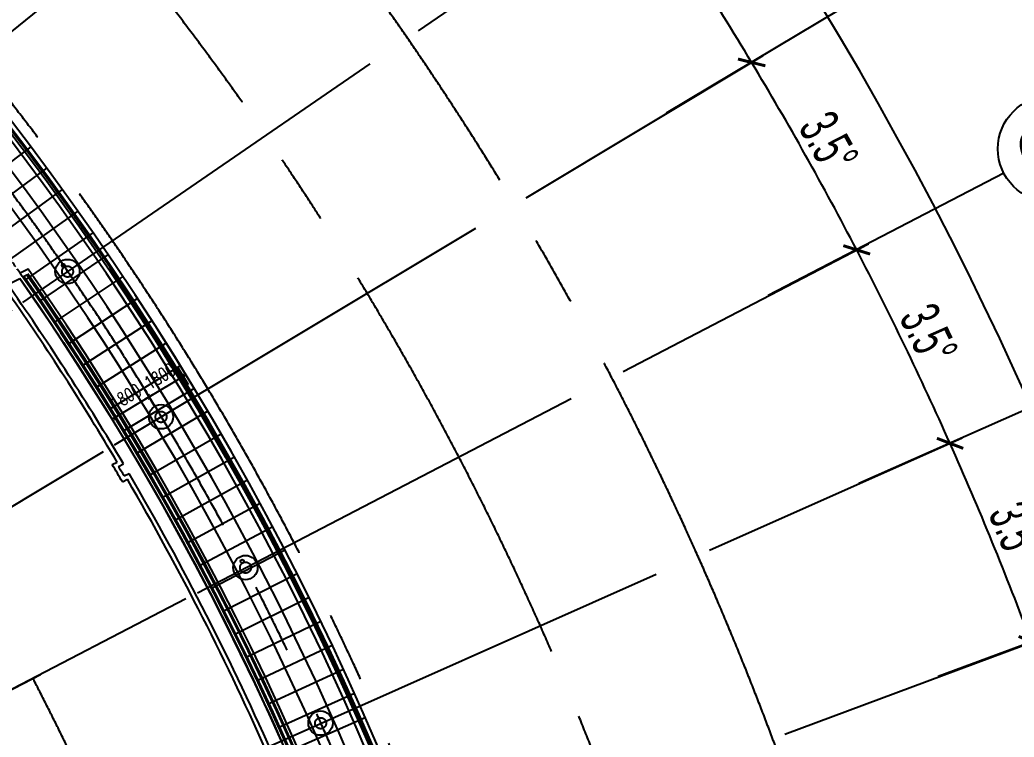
# Model space of a CAD drawing. Extents: x 36903891 to 38126251, y 2073392 to 2924740.
# Drawn here: x 37214450 to 37259397, y 2338055 to 2370501 of the extents above; entities that cross this region are included whole.
import ezdxf
from ezdxf.enums import TextEntityAlignment as Align
from ezdxf.xclip import XClip

# ---------------------------------------------------------------- set-up
doc = ezdxf.new("R2010")
doc.units = 0
doc.header["$LTSCALE"] = 1000
doc.header["$XCLIPFRAME"] = 0
for name, pattern in [('__DASH', [0.35, 0.25, -0.1]), ('CENTER', [2, 1.25, -0.25, 0.25, -0.25]), ('CENTER2', [28.575, 19.05, -3.175, 3.175, -3.175]), ('DASH', [0.35, 0.25, -0.1]), ('HIDDEN', [0.375, 0.25, -0.125])]:
    doc.linetypes.add(name, pattern=pattern)
doc.layers.get('0').update_dxf_attribs({"color": 8})
doc.layers.get('Defpoints').update_dxf_attribs({"color": 8})
for name, color, linetype in [('#幕墙线-平面', 8, 'Continuous'), ('#标注', 8, 'Continuous'), ('#虚线', 8, 'HIDDEN'), ('#轴线', 8, 'CENTER2'), ('A-AL-E', 8, 'Continuous'), ('A-COLS-PLAN-C', 8, 'DASH'), ('A-DETL-ALUM', 8, 'Continuous'), ('A-DIMS', 8, 'Continuous'), ('A-FLOR', 8, 'Continuous'), ('A-FLOR-UNDR', 8, '__DASH'), ('A-GRID', 8, 'CENTER'), ('A-STRS-HRAL', 8, 'Continuous'), ('DIM', 8, 'Continuous'), ('周边建筑', 8, 'Continuous'), ('水-雨水-压力流-标识', 8, 'Continuous')]:
    doc.layers.add(name, color=color, linetype=linetype)
doc.styles.add('#文字', font='jrs.shx', dxfattribs={"width": 0.7, "bigfont": 'hztxt.shx'})
doc.styles.add('_TCH_DIM_T3', font='SIMPLEX', dxfattribs={"width": 0.705882, "bigfont": 'GBCBIG'})
doc.styles.add('JHZX', font='jrs.shx', dxfattribs={"width": 0.6, "bigfont": 'jhz.shx'})
doc.dimstyles.new('_TCH_ARCH&&200', dxfattribs={"dimtxt": 595, "dimasz": 200, "dimexe": 500, "dimexo": 600, "dimgap": 252.5, "dimtad": 1, "dimdec": 0, "dimzin": 0, "dimdsep": 46, "dimtxsty": '_TCH_DIM_T3', "dimblk": 'ARCHTICK', "dimcen": 0.09, "dimclrt": 4, "dimazin": 2, "dimtfac": 1, "dimtdec": 0, "dimtix": 1, "dimtmove": 2, "dimatfit": 3, "dimfxl": 200, "dimtolj": 1, "dimtzin": 0, "dimarcsym": 0})
doc.dimstyles.new('JZBZ-600', dxfattribs={"dimscale": 600, "dimtxt": 3, "dimasz": 1.5, "dimexe": 1, "dimexo": 1, "dimgap": 0.5, "dimtad": 1, "dimdec": 0, "dimdsep": 46, "dimtxsty": 'JHZX', "dimblk1": 'ARCHTICK', "dimblk2": 'ARCHTICK', "dimsah": 1, "dimcen": 0, "dimclrd": 1, "dimclre": 1, "dimclrt": 2, "dimadec": 1, "dimazin": 2, "dimtfac": 1, "dimtdec": 0, "dimtix": 1, "dimtmove": 0, "dimatfit": 3, "dimfxl": 1, "dimtolj": 1, "dimlwd": -1, "dimlwe": -1, "dimarcsym": 1})

# ---------------------------------------------------------------- blocks, each defined once
blk = doc.blocks.new('_ARCHTICK')
at = {"color": 0, "linetype": 'ByBlock', "const_width": 0.15}
blk.add_lwpolyline([(-0.5, -0.5), (0.5, 0.5)], dxfattribs=at)
blk = doc.blocks.new('*D94')
at = {"layer": '#标注', "transparency": 16777216}
for p, q in [((36891386, 2976330), (36880298, 2970558)), ((36894700, 2969458), (36883281, 2964374))]:
    blk.add_line(p, q, dxfattribs=at)
blk.add_arc((36780603, 2918661), 112993, 23.99913, 27.4993, dxfattribs=at)
at = {"layer": 'Defpoints', "color": 0, "transparency": 16777216}
for p in [(36891918, 2976607), (36895248, 2969703), (36882872, 2966711), (36780603, 2918661)]:
    blk.add_point(p, dxfattribs=at)
at = {"layer": '#标注', "transparency": 16777216, "xscale": 900, "yscale": 900, "zscale": 900}
for p, rotation in [((36880831, 2970835), 117.4993024395164), ((36883829, 2964618), 293.9991263114809)]:
    blk.add_blockref('_ARCHTICK', p, dxfattribs=dict(at, rotation=rotation))
at = {"layer": '#标注', "transparency": 16777216, "insert": (36883458, 2968271), "char_height": 1800, "attachment_point": 5, "rotation": 295.7492, "style": 'JHZX'}
blk.add_mtext('\\A1;3.5°', dxfattribs=at)
blk = doc.blocks.new('*D95')
at = {"layer": '#标注', "transparency": 16777216}
for p, q in [((36887659, 2982985), (36876944, 2976548)), ((36891386, 2976330), (36880298, 2970558))]:
    blk.add_line(p, q, dxfattribs=at)
blk.add_arc((36780603, 2918661), 112993, 27.4993, 30.99948, dxfattribs=at)
at = {"layer": 'Defpoints', "color": 0, "transparency": 16777216}
for p in [(36888173, 2983294), (36891918, 2976607), (36879747, 2972865), (36780603, 2918661)]:
    blk.add_point(p, dxfattribs=at)
at = {"layer": '#标注', "transparency": 16777216, "xscale": 900, "yscale": 900, "zscale": 900}
for p, rotation in [((36877458, 2976857), 120.9994813636511), ((36880831, 2970835), 297.4993024395162)]:
    blk.add_blockref('_ARCHTICK', p, dxfattribs=dict(at, rotation=rotation))
at = {"layer": '#标注', "transparency": 16777216, "insert": (36880237, 2974458), "char_height": 1800, "attachment_point": 5, "rotation": 299.2494, "style": 'JHZX'}
blk.add_mtext('\\A1;3.5°', dxfattribs=at)
blk = doc.blocks.new('*D102')
at = {"layer": '#标注', "transparency": 16777216}
for p, q in [((36883532, 2989401), (36873230, 2982321)), ((36887659, 2982985), (36876944, 2976548))]:
    blk.add_line(p, q, dxfattribs=at)
blk.add_arc((36780603, 2918661), 112993, 30.99948, 34.49966, dxfattribs=at)
at = {"layer": 'Defpoints', "color": 0, "transparency": 16777216}
for p in [(36884026, 2989741), (36888173, 2983294), (36876253, 2978817), (36780603, 2918661)]:
    blk.add_point(p, dxfattribs=at)
at = {"layer": '#标注', "transparency": 16777216, "xscale": 900, "yscale": 900, "zscale": 900}
for p, rotation in [((36873725, 2982661), 124.4996618949813), ((36877458, 2976857), 300.9994813637032)]:
    blk.add_blockref('_ARCHTICK', p, dxfattribs=dict(at, rotation=rotation))
at = {"layer": '#标注', "transparency": 16777216, "insert": (36876645, 2980436), "char_height": 1800, "attachment_point": 5, "rotation": 302.7496, "style": 'JHZX'}
blk.add_mtext('\\A1;3.5°', dxfattribs=at)
blk = doc.blocks.new('*D103')
at = {"layer": '#标注', "transparency": 16777216}
for p, q in [((36877664, 2997259), (36867950, 2989393)), ((36883532, 2989401), (36873230, 2982321))]:
    blk.add_line(p, q, dxfattribs=at)
blk.add_arc((36780603, 2918661), 112993, 34.49966, 38.99991, dxfattribs=at)
at = {"layer": 'Defpoints', "color": 0, "transparency": 16777216}
for p in [(36878130, 2997637), (36884026, 2989741), (36872017, 2985077), (36780603, 2918661)]:
    blk.add_point(p, dxfattribs=at)
at = {"layer": '#标注', "transparency": 16777216, "xscale": 900, "yscale": 900, "zscale": 900}
for p, rotation in [((36868416, 2989770), 128.9999107683652), ((36873725, 2982661), 304.4996618949181)]:
    blk.add_blockref('_ARCHTICK', p, dxfattribs=dict(at, rotation=rotation))
at = {"layer": '#标注', "transparency": 16777216, "insert": (36872102, 2986986), "char_height": 1800, "attachment_point": 5, "rotation": 306.7498, "style": 'JHZX'}
blk.add_mtext('\\A1;4.5°', dxfattribs=at)
blk = doc.blocks.new('*D135')
at = {"layer": '#标注', "transparency": 16777216}
for p, q in [((36911166, 2986626), (36922254, 2992398)), ((36915072, 2978529), (36926492, 2983613))]:
    blk.add_line(p, q, dxfattribs=at)
blk.add_arc((36780603, 2918661), 159093, 23.99925, 27.4994, dxfattribs=at)
at = {"layer": 'Defpoints', "color": 0, "transparency": 16777216}
for p in [(36910634, 2986349), (36924596, 2986315), (36914524, 2978285), (36780603, 2918661)]:
    blk.add_point(p, dxfattribs=at)
at = {"layer": '#标注', "transparency": 16777216, "xscale": 900, "yscale": 900, "zscale": 900}
for p, rotation in [((36921722, 2992121), 117.4994031237912), ((36925943, 2983369), 293.9992524606748)]:
    blk.add_blockref('_ARCHTICK', p, dxfattribs=dict(at, rotation=rotation))
at = {"layer": '#标注', "transparency": 16777216, "insert": (36924980, 2988299), "char_height": 1800, "attachment_point": 5, "rotation": 295.7493, "style": 'JHZX'}
blk.add_mtext('\\A1;3.5°', dxfattribs=at)
blk = doc.blocks.new('*D169')
at = {"layer": '#标注', "transparency": 16777216}
for p, q in [((36906773, 2994471), (36917488, 3000909)), ((36911166, 2986626), (36922254, 2992398))]:
    blk.add_line(p, q, dxfattribs=at)
blk.add_arc((36780603, 2918661), 159093, 27.4994, 30.99956, dxfattribs=at)
at = {"layer": 'Defpoints', "color": 0, "transparency": 16777216}
for p in [(36920197, 2994979), (36906259, 2994162), (36910634, 2986349), (36780603, 2918661)]:
    blk.add_point(p, dxfattribs=at)
at = {"layer": '#标注', "transparency": 16777216, "xscale": 900, "yscale": 900, "zscale": 900}
for p, rotation in [((36916974, 3000600), 120.9995560137593), ((36921722, 2992121), 297.4994031237648)]:
    blk.add_blockref('_ARCHTICK', p, dxfattribs=dict(at, rotation=rotation))
at = {"layer": '#标注', "transparency": 16777216, "insert": (36920460, 2996983), "char_height": 1800, "attachment_point": 5, "rotation": 299.2495, "style": 'JHZX'}
blk.add_mtext('\\A1;3.5°', dxfattribs=at)
blk = doc.blocks.new('*D170')
at = {"layer": '#标注', "transparency": 16777216}
for p, q in [((36901910, 3002032), (36912211, 3009112)), ((36906773, 2994471), (36917488, 3000909))]:
    blk.add_line(p, q, dxfattribs=at)
blk.add_arc((36780603, 2918661), 159093, 30.99956, 34.49971, dxfattribs=at)
at = {"layer": 'Defpoints', "color": 0, "transparency": 16777216}
for p in [(36915277, 3003359), (36901415, 3001692), (36906259, 2994162), (36780603, 2918661)]:
    blk.add_point(p, dxfattribs=at)
at = {"layer": '#标注', "transparency": 16777216, "xscale": 900, "yscale": 900, "zscale": 900}
for p, rotation in [((36911717, 3008772), 124.4997101526566), ((36916974, 3000600), 300.9995560137812)]:
    blk.add_blockref('_ARCHTICK', p, dxfattribs=dict(at, rotation=rotation))
at = {"layer": '#标注', "transparency": 16777216, "insert": (36915417, 3005375), "char_height": 1800, "attachment_point": 5, "rotation": 302.7496, "style": 'JHZX'}
blk.add_mtext('\\A1;3.5°', dxfattribs=at)
blk = doc.blocks.new('*D171')
at = {"layer": '#标注', "transparency": 16777216}
for p, q in [((36894992, 3011296), (36904707, 3019162)), ((36901910, 3002032), (36912211, 3009112))]:
    blk.add_line(p, q, dxfattribs=at)
blk.add_arc((36780603, 2918661), 159093, 34.49971, 39.00113, dxfattribs=at)
at = {"layer": 'Defpoints', "color": 0, "transparency": 16777216}
for p in [(36909312, 3012175), (36894526, 3010918), (36901415, 3001692), (36780603, 2918661)]:
    blk.add_point(p, dxfattribs=at)
at = {"layer": '#标注', "transparency": 16777216, "xscale": 900, "yscale": 900, "zscale": 900}
for p, rotation in [((36904240, 3018785), 129.001128234365), ((36911717, 3008772), 304.4997101526618)]:
    blk.add_blockref('_ARCHTICK', p, dxfattribs=dict(at, rotation=rotation))
at = {"layer": '#标注', "transparency": 16777216, "insert": (36909038, 3014570), "char_height": 1800, "attachment_point": 5, "rotation": 306.7504, "style": 'JHZX'}
blk.add_mtext('\\A1;4.5°', dxfattribs=at)
blk = doc.blocks.new('*D211')
at = {"layer": '#标注', "transparency": 16777216}
for p, q in [((36918476, 2970208), (36930185, 2974585)), ((36921366, 2961694), (36933320, 2965349))]:
    blk.add_line(p, q, dxfattribs=at)
blk.add_arc((36780603, 2918661), 159093, 16.99896, 20.4991, dxfattribs=at)
at = {"layer": 'Defpoints', "color": 0, "transparency": 16777216}
for p in [(36917914, 2969997), (36931768, 2968261), (36920792, 2961519), (36780603, 2918661)]:
    blk.add_point(p, dxfattribs=at)
at = {"layer": '#标注', "transparency": 16777216, "xscale": 900, "yscale": 900, "zscale": 900}
for p, rotation in [((36929623, 2974375), 110.4991045865224), ((36932746, 2965173), 286.9989600159729)]:
    blk.add_blockref('_ARCHTICK', p, dxfattribs=dict(at, rotation=rotation))
at = {"layer": '#标注', "transparency": 16777216, "insert": (36932391, 2970184), "char_height": 1800, "attachment_point": 5, "rotation": 288.749, "style": 'JHZX'}
blk.add_mtext('\\A1;3.5°', dxfattribs=at)
blk = doc.blocks.new('*D212')
at = {"layer": '#标注', "transparency": 16777216}
for p, q in [((36915072, 2978529), (36926492, 2983613)), ((36918476, 2970208), (36930185, 2974585))]:
    blk.add_line(p, q, dxfattribs=at)
blk.add_arc((36780603, 2918661), 159093, 20.4991, 23.99925, dxfattribs=at)
at = {"layer": 'Defpoints', "color": 0, "transparency": 16777216}
for p in [(36914524, 2978285), (36928457, 2977398), (36917914, 2969997), (36780603, 2918661)]:
    blk.add_point(p, dxfattribs=at)
at = {"layer": '#标注', "transparency": 16777216, "xscale": 900, "yscale": 900, "zscale": 900}
for p, rotation in [((36925943, 2983369), 113.9992524606698), ((36929623, 2974375), 290.4991045865373)]:
    blk.add_blockref('_ARCHTICK', p, dxfattribs=dict(at, rotation=rotation))
at = {"layer": '#标注', "transparency": 16777216, "insert": (36928962, 2979354), "char_height": 1800, "attachment_point": 5, "rotation": 292.2492, "style": 'JHZX'}
blk.add_mtext('\\A1;3.5°', dxfattribs=at)
blk = doc.blocks.new('*D136')
at = {"layer": '#标注', "transparency": 16777216}
for p, q in [((36891696, 3015232), (36904144, 3026054)), ((36900436, 2833178), (36913865, 2823598))]:
    blk.add_line(p, q, dxfattribs=at)
blk.add_arc((36780603, 2918661), 163093, 324.49751, 41, dxfattribs=at)
at = {"layer": 'Defpoints', "color": 0, "transparency": 16777216}
for p in [(36891243, 3014839), (36780603, 2918661), (36941218, 2890336), (36899948, 2833526)]:
    blk.add_point(p, dxfattribs=at)
at = {"layer": '#标注', "transparency": 16777216, "xscale": 900, "yscale": 900, "zscale": 900}
for p, rotation in [((36903692, 3025660), 130.9999999999882), ((36913376, 2823947), 234.4975139136726)]:
    blk.add_blockref('_ARCHTICK', p, dxfattribs=dict(at, rotation=rotation))
at = {"layer": '#标注', "transparency": 16777216, "insert": (36944708, 2926540), "char_height": 1800, "attachment_point": 5, "rotation": 272.7488, "style": 'JHZX'}
blk.add_mtext('\\A1;76.5°', dxfattribs=at)
blk = doc.blocks.new('*D200')
at = {"layer": '#标注', "transparency": 16777216}
for p, q in [((36874862, 3000599), (36862409, 2989774)), ((36882278, 2846131), (36868846, 2855713))]:
    blk.add_line(p, q, dxfattribs=at)
blk.add_arc((36780603, 2918661), 108993, 324.49751, 41, dxfattribs=at)
at = {"layer": 'Defpoints', "color": 0, "transparency": 16777216}
for p in [(36875315, 3000993), (36780603, 2918661), (36887941, 2899732), (36882766, 2845783)]:
    blk.add_point(p, dxfattribs=at)
at = {"layer": '#标注', "transparency": 16777216, "xscale": 900, "yscale": 900, "zscale": 900}
for p, rotation in [((36862862, 2990168), 130.9999999999905), ((36869334, 2855365), 234.4975139136623)]:
    blk.add_blockref('_ARCHTICK', p, dxfattribs=dict(at, rotation=rotation))
at = {"layer": '#标注', "transparency": 16777216, "insert": (36890670, 2923946), "char_height": 1800, "attachment_point": 5, "rotation": 272.7488, "style": 'JHZX'}
blk.add_mtext('\\A1;76.5°', dxfattribs=at)
blk = doc.blocks.new('*U49')
blk.add_line((20, 0), (0, 0))
blk.add_circle((24, 0), 4)
at = {"style": 'JHZX', "width": 0.75}
blk.add_attdef('AXES', text='', height=4, dxfattribs=at).set_placement((24, 0), align=Align.MIDDLE_CENTER)
blk = doc.blocks.new('DOTE-11')
at = {"layer": '#虚线', "ltscale": 20}
for radius, end in [(117100, 50.90588), (109300, 50.72062)]:
    blk.add_arc((36780599, 2918657), radius, 330, end, dxfattribs=at)
at = {"layer": '#轴线'}
for p, q in [((36878130, 2997637), (36894528, 3010916)), ((36884026, 2989741), (36901415, 3001692)), ((36888173, 2983294), (36906259, 2994162)), ((36891918, 2976607), (36910634, 2986350)), ((36895248, 2969703), (36914524, 2978285))]:
    blk.add_line(p, q, dxfattribs=at)
for radius, end in [(146600, 183.99981), (138800, 210.18842), (130400, 210.32938), (127950, 210.37401)]:
    blk.add_arc((36780599, 2918657), radius, 324.5, end, dxfattribs=at)
blk = doc.blocks.new('A$C80b62fe7')
at = {"layer": '#幕墙线-平面'}
for points in [[(218720, 197989), (201349, 196927, -0.411972), (200385, 197773, 0.208557), (152529, 289704, -0.411975), (152389, 290978), (163223, 304598)], [(218704, 198249), (201333, 197186, -0.411972), (200645, 197790, 0.208557), (152693, 289906, -0.411975), (152592, 290816), (163426, 304436)]]:
    blk.add_lwpolyline(points, format="xyb", dxfattribs=at)
for radius, start, end in [(128529, 333.50225, 195.7758), (127529, 333.53985, 195.7884), (126410, 351.08343, 34.92498), (126150, 351.08343, 34.92498)]:
    blk.add_arc((71052, 188867), radius, start, end, dxfattribs=at)
blk = doc.blocks.new('DASWQE')
at = {"layer": '#幕墙线-平面', "ltscale": 10}
for points in [[(103784, 78121), (100788, 75866)], [(104501, 77159), (101484, 74932)], [(105209, 76191), (102172, 73991)], [(105909, 75215), (102851, 73044)], [(106599, 74234), (103522, 72091)], [(107280, 73246), (104183, 71131)], [(107952, 72252), (104836, 70166)], [(108615, 71251), (105480, 69195)], [(109269, 70245), (106114, 68217)], [(109913, 69233), (106740, 67234)], [(110548, 68214), (107356, 66245)], [(111173, 67190), (107964, 65251)], [(111789, 66160), (108562, 64250)], [(112396, 65125), (109151, 63245)], [(112992, 64084), (109730, 62234)], [(113580, 63037), (110301, 61217)], [(114157, 61985), (110862, 60196)], [(114725, 60928), (111413, 59169)], [(115283, 59866), (111955, 58138)], [(115831, 58798), (112487, 57101)], [(116369, 57726), (113010, 56059)], [(116897, 56648), (113523, 55013)], [(117416, 55566), (114026, 53962)], [(117924, 54479), (114520, 52906)], [(118422, 53387), (115004, 51846)], [(118910, 52291), (115478, 50781)]]:
    blk.add_lwpolyline(points, dxfattribs=at)
at = {"layer": 'DIM', "ltscale": 10}
blk.add_blockref('A$C80b62fe7', (-71047, -188863), dxfattribs=at)
blk = doc.blocks.new('雨水立管')
blk.add_circle((0, 0), 50)
blk = doc.blocks.new('雨水')
at = {"layer": '水-雨水-压力流-标识', "xscale": 1.5, "yscale": 1.5, "zscale": 1.5}
for p in [(35753234, 2991399), (35761314, 2978028)]:
    blk.add_blockref('雨水立管', p, dxfattribs=at)
blk = doc.blocks.new('800柱子')
at = {"layer": 'A-DETL-ALUM', "ltscale": 0.3}
blk.add_circle((35572079, 2737405), 550, dxfattribs=at)
blk = doc.blocks.new('123')
at = {"layer": '周边建筑'}
for p, q in [((34905436, 2956887), (34905376, 2957130)), ((34905914, 2957037), (34905854, 2957280)), ((34906154, 2956902), (34906093, 2957145)), ((34905294, 2956632), (34905233, 2956875)), ((34896559, 2952811), (34896149, 2954454))]:
    blk.add_line(p, q, dxfattribs=at)
blk.add_lwpolyline([(34896149, 2954454, -0.07422), (34932331, 2963106), (34934781, 2953277), (34951663, 2953277), (34954114, 2963106, -0.07422), (34990296, 2954454, -0.07422)], format="xyb", dxfattribs=at)
for radius, start, end in [(126000, 68.06236, 111.93764), (125400, 100.66271, 107.33729), (125200, 100.74905, 107.25095), (125400, 107.56615, 111.8836), (125200, 107.66357, 111.80388), (124950, 107.25746, 107.67091), (125150, 107.34396, 107.57329)]:
    blk.add_arc((34943222, 2837577), radius, start, end, dxfattribs=at)
blk = doc.blocks.new('_YZHK')
blk.add_circle((0, 0), 0.5)
blk = doc.blocks.new('ASDFASD')
at = {"layer": 'A-COLS-PLAN-C', "ltscale": 0.3, "xscale": 500, "yscale": 500, "zscale": 500}
for p in [(35753419, 2991129), (35757647, 2984556), (35761466, 2977738), (35764861, 2970699)]:
    blk.add_blockref('_YZHK', p, dxfattribs=at)
blk = doc.blocks.new('*D416')
at = {"layer": 'A-DIMS', "lineweight": -2, "transparency": 16777216}
for p, q in [((39403743, 2056239), (39403252, 2057055)), ((39401967, 2055700), (39403509, 2056627)), ((39403509, 2056627), (39403681, 2056730)), ((39402200, 2055312), (39401709, 2056128)), ((39401967, 2055700), (39401795, 2055597))]:
    blk.add_line(p, q, dxfattribs=at)
at = {"layer": 'Defpoints', "color": 0, "transparency": 16777216}
for p in [(39403509, 2056627), (39404052, 2055724), (39402509, 2054797)]:
    blk.add_point(p, dxfattribs=at)
at = {"layer": 'A-DIMS', "lineweight": -2, "transparency": 16777216, "xscale": 200, "yscale": 200, "zscale": 200}
for p, rotation in [((39403509, 2056627), 211.0000000132432), ((39401967, 2055700), 31.00000001324322)]:
    blk.add_blockref('_ARCHTICK', p, dxfattribs=dict(at, rotation=rotation))
at = {"layer": 'A-DIMS', "transparency": 16777216, "insert": (39402455, 2056635), "char_height": 595, "attachment_point": 5, "rotation": 31, "style": '_TCH_DIM_T3'}
blk.add_mtext('\\A1;1800', dxfattribs=at)
blk = doc.blocks.new('*D417')
at = {"layer": 'A-DIMS', "lineweight": -2, "transparency": 16777216}
for p, q in [((39405286, 2057166), (39404795, 2057983)), ((39403509, 2056627), (39405052, 2057554)), ((39405052, 2057554), (39405224, 2057657)), ((39403743, 2056239), (39403252, 2057055)), ((39403509, 2056627), (39403338, 2056524))]:
    blk.add_line(p, q, dxfattribs=at)
at = {"layer": 'Defpoints', "color": 0, "transparency": 16777216}
for p in [(39405052, 2057554), (39405595, 2056651), (39404052, 2055724)]:
    blk.add_point(p, dxfattribs=at)
at = {"layer": 'A-DIMS', "lineweight": -2, "transparency": 16777216, "xscale": 200, "yscale": 200, "zscale": 200}
for p, rotation in [((39405052, 2057554), 211.0000000133625), ((39403509, 2056627), 31.00000001336248)]:
    blk.add_blockref('_ARCHTICK', p, dxfattribs=dict(at, rotation=rotation))
at = {"layer": 'A-DIMS', "transparency": 16777216, "insert": (39403998, 2057562), "char_height": 595, "attachment_point": 5, "rotation": 31, "style": '_TCH_DIM_T3'}
blk.add_mtext('\\A1;1800', dxfattribs=at)
blk = doc.blocks.new('ZW-5001')
at = {"layer": '#标注'}
ref = blk.add_blockref('*U49', (36913107.4, 2998297.3), dxfattribs=dict(at, xscale=600.0000000000002, yscale=600.0000000000002, rotation=30.91509549529756))
ref.add_attrib('AXES', 'C4', dxfattribs={"layer": '0', "height": 2400, "rotation": 30.9151, "style": '#文字', "width": 0.7}).set_placement((36925461.6, 3005695.6), align=Align.MIDDLE_CENTER)
ref = blk.add_blockref('*U49', (36917722.1, 2990059.4), dxfattribs=dict(at, xscale=600.0000000000002, yscale=600.0000000000002, rotation=27.41514304157771))
ref.add_attrib('AXES', 'C5', dxfattribs={"layer": '0', "height": 2400, "rotation": 27.41514, "style": '#文字', "width": 0.7}).set_placement((36930504.9, 2996689.7), align=Align.MIDDLE_CENTER)
ref = blk.add_blockref('*U49', (36921825.2, 2981555.2), dxfattribs=dict(at, xscale=600.0000000000001, yscale=600.0000000000001, rotation=23.91519058785774))
ref.add_attrib('AXES', 'C6', dxfattribs={"layer": '0', "height": 2400, "rotation": 23.91519, "style": '#文字', "width": 0.7}).set_placement((36934989, 2987392.7), align=Align.MIDDLE_CENTER)
ref = blk.add_blockref('*U49', (36925401.6, 2972816.3), dxfattribs=dict(at, xscale=600.0000000000002, yscale=600.0000000000002, rotation=20.41523813413777))
ref.add_attrib('AXES', 'C7', dxfattribs={"layer": '0', "height": 2400, "rotation": 20.41524, "style": '#文字', "width": 0.7}).set_placement((36938897.1, 2977839.3), align=Align.MIDDLE_CENTER)
ref = blk.add_blockref('*U49', (36884822.2, 2972913), dxfattribs=dict(at, xscale=-600.0000000000001, yscale=599.9999999999999, rotation=27.49978992294016))
ref.add_attrib('AXES', 'C5', dxfattribs={"layer": '0', "height": 2400, "rotation": 27.49979, "style": '#文字', "width": 0.7}).set_placement((36872049.2, 2966263.8), align=Align.MIDDLE_CENTER)
ref = blk.add_blockref('*U49', (36928437.8, 2963875.4), dxfattribs=dict(at, xscale=600, yscale=600, rotation=16.91528568041781))
ref.add_attrib('AXES', 'C8', dxfattribs={"layer": '0', "height": 2400, "rotation": 16.91529, "style": '#文字', "width": 0.7}).set_placement((36942214.8, 2968065.2), align=Align.MIDDLE_CENTER)
for base, p1, p2, picture, middle in [((36941218.3, 2890335.9), (36899947.9, 2833526.1), (36891242.7, 3014838.7), '*D136', (36944707.9, 2926540.4)), ((36909312.5, 3012174.7), (36901415.4, 3001692.3), (36894526.2, 3010918), '*D171', (36909038.5, 3014569.9)), ((36915277.1, 3003359.3), (36906259.2, 2994161.7), (36901415.4, 3001692.3), '*D170', (36915417.1, 3005375.3)), ((36887940.5, 2899731.8), (36882766.5, 2845782.6), (36875314.6, 3000992.6), '*D200', (36890670.1, 2923946)), ((36920196.8, 2994979.4), (36910634.1, 2986349.4), (36906259.2, 2994161.7), '*D169', (36920459.6, 2996983)), ((36872017.4, 2985077), (36884026.3, 2989741.1), (36878130.3, 2997636.9), '*D103', (36872101.7, 2986985.9)), ((36924595.7, 2986314.7), (36914524, 2978284.7), (36910634.1, 2986349.4), '*D135', (36924980.3, 2988298.5)), ((36876253.2, 2978816.6), (36888172.9, 2983294.4), (36884026.3, 2989741.1), '*D102', (36876645.1, 2980436.5)), ((36928457.4, 2977397.6), (36917914.3, 2969997.4), (36914524, 2978284.7), '*D212', (36928962.4, 2979354.2)), ((36879747.4, 2972864.8), (36891918.2, 2976606.5), (36888172.9, 2983294.4), '*D95', (36880237.4, 2974457.8)), ((36882871.6, 2966710.8), (36895248.2, 2969702.5), (36891918.2, 2976606.5), '*D94', (36883458, 2968270.9)), ((36931767.5, 2968261.4), (36920792.3, 2961518.7), (36917914.3, 2969997.4), '*D211', (36932391, 2970183.5))]:
    dim = blk.add_angular_dim_3p(base=base, center=(36780603.5, 2918661.5), p1=p1, p2=p2, dimstyle='JZBZ-600', override={"dimclrd": 256, "dimclre": 256, "dimclrt": 256}, dxfattribs=at)
    dim.commit()
    dim.dimension.update_dxf_attribs({"geometry": picture, "text_midpoint": middle})
blk = doc.blocks.new('FDGFH')
at = {"layer": 'A-FLOR'}
blk.add_blockref('ZW-5001', (-36780599, -2918657), dxfattribs=at)
at = {"layer": 'A-GRID'}
blk.add_blockref('DOTE-11', (-36780599, -2918657), dxfattribs=at)
blk = doc.blocks.new('CXVFG')
at = {"layer": 'A-AL-E'}
for points in [[(39442041.7, 1999007), (39424670.8, 1997944.6, -0.4119718), (39423770.9, 1998734.6, 0.2085567), (39375892.6, 2090708, -0.411975), (39375761.6, 2091898.3), (39386595.6, 2105518.2)], [(39442029.5, 1999206.6), (39424658.5, 1998144.2, -0.4119718), (39423970.4, 1998748.3, 0.2085567), (39376018.2, 2090863.6, -0.411975), (39375918.1, 2091773.8), (39386752.1, 2105393.7)]]:
    blk.add_lwpolyline(points, format="xyb", dxfattribs=at)
for radius in [126150, 126200, 126200]:
    blk.add_arc((39294377.2, 1989825.2), radius, 351.083429, 34.924982, dxfattribs=at)
at = {"layer": 'A-FLOR-UNDR'}
blk.add_lwpolyline([(39395067.5, 2065820.6, -0.0088299), (39397688.2, 2062217.7, -0.0088299)], format="xyb", dxfattribs=at)
at = {"layer": 'A-STRS-HRAL'}
for points in [[(39424190.3, 1997672.1, -0.2921177), (39423421.7, 1998710.5, 0.1540888), (39394932.5, 2071188.9), (39395087.9, 2071314.8, -0.154089), (39423621.2, 1998724.3, 0.2670598), (39424176.6, 1997896.1, -0.0004314), (39424190.3, 1997672.1)], [(39397688.2, 2062217.7, -0.0004002), (39397803.9, 2062052.2), (39397983.8, 2062143.9, -0.1935718), (39419204, 1970264.7), (39419001.5, 1970264.7, -0.0004013), (39418970, 1970064.7), (39419374.9, 1970064.7, 0.1942794), (39398048.1, 2062401.1), (39397688.2, 2062217.7)]]:
    blk.add_lwpolyline(points, format="xyb", dxfattribs=at)
at = {"rotation": 283.0000021287353}
blk.add_blockref('123', (28669010.7, 35399138.6), dxfattribs=at)
at = {"layer": 'A-COLS-PLAN-C'}
blk.add_blockref('ASDFASD', (3646404.7, -928832), dxfattribs=at)
at = {"layer": '水-雨水-压力流-标识'}
for name, p in [('雨水', (3646404.7, -928832)), ('800柱子', (3827742.7, -675106)), ('800柱子', (3831970.3, -681678.5)), ('800柱子', (3835788.8, -688496.9)), ('800柱子', (3839183.9, -695535.7))]:
    blk.add_blockref(name, p, dxfattribs=at)
at = {"layer": 'A-DIMS'}
for p1, p2, picture, middle in [((39404051.8, 2055724.3), (39405594.7, 2056651.4), '*D417', (39403997.7, 2057561.8)), ((39402508.9, 2054797.2), (39404051.8, 2055724.3), '*D416', (39402454.8, 2056634.8))]:
    dim = blk.add_aligned_dim(p1=p1, p2=p2, distance=1052.9, dimstyle='_TCH_ARCH&&200', override={"dimclrd": 256, "dimclre": 256, "dimclrt": 256}, dxfattribs=at)
    dim.commit()
    dim.dimension.update_dxf_attribs({"geometry": picture, "text_midpoint": middle})
blk = doc.blocks.new('JUTEWR')
at = {"layer": 'A-STRS-HRAL'}
blk.add_blockref('DASWQE', (36747505, 2929437), dxfattribs=at)
at = {"layer": 'DIM'}
for name, p in [('FDGFH', (36747510, 2929431)), ('CXVFG', (-2546868, 939616))]:
    blk.add_blockref(name, p, dxfattribs=at)

msp = doc.modelspace()

# ---------------------------------------------------------------- block references
at = {"layer": 'DIM'}
ref = msp.add_blockref('JUTEWR', (363648.3, -642797.5), dxfattribs=at)
XClip(ref).set_block_clipping_path([(36540243.0880557299, 2702892.0700622862), (36938694.1744792983, 3117037.741362222)])

doc.saveas('drawing.dxf')
